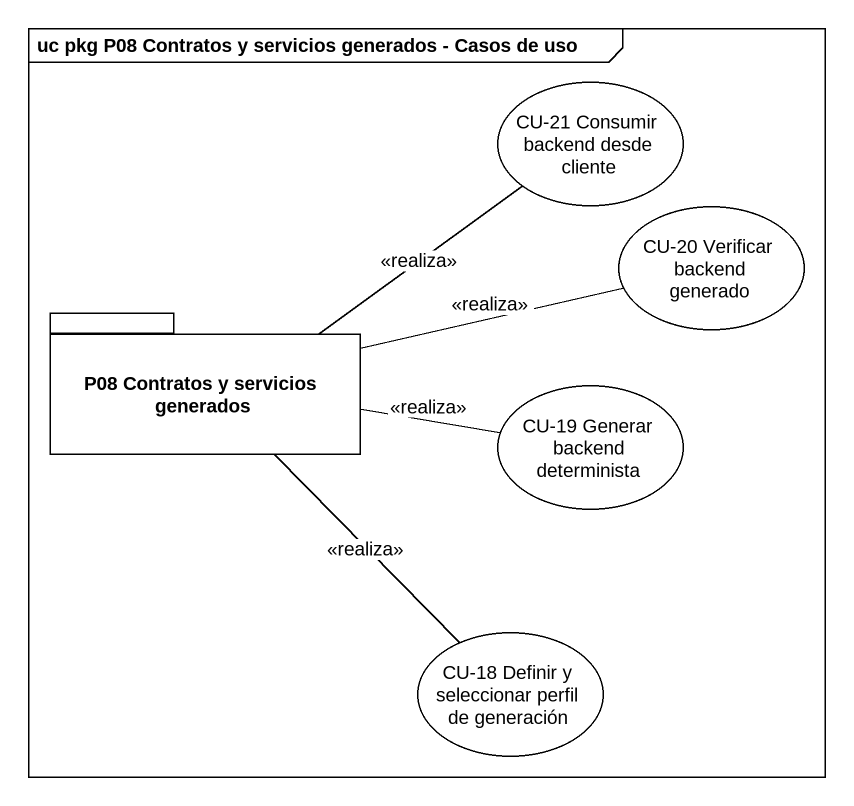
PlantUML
@startuml
mainframe uc pkg P08 Contratos y servicios generados - Casos de uso
usecase "CU-21 Consumir backend desde cliente" as CU_21_Consumir_backend
usecase "CU-20 Verificar backend generado" as CU_20_Verificar_backend
package "P08 Contratos y servicios generados" as P08_Contratos_y_servicios {
}
usecase "CU-19 Generar backend determinista" as CU_19_Generar_backend
usecase "CU-18 Definir y seleccionar perfil de generación" as CU_18_Definir_y_seleccionar
P08_Contratos_y_servicios -up- CU_21_Consumir_backend : <<realiza>>
P08_Contratos_y_servicios -right- CU_20_Verificar_backend : <<realiza>>
P08_Contratos_y_servicios -right- CU_19_Generar_backend : <<realiza>>
P08_Contratos_y_servicios -- CU_18_Definir_y_seleccionar : <<realiza>>
@enduml
